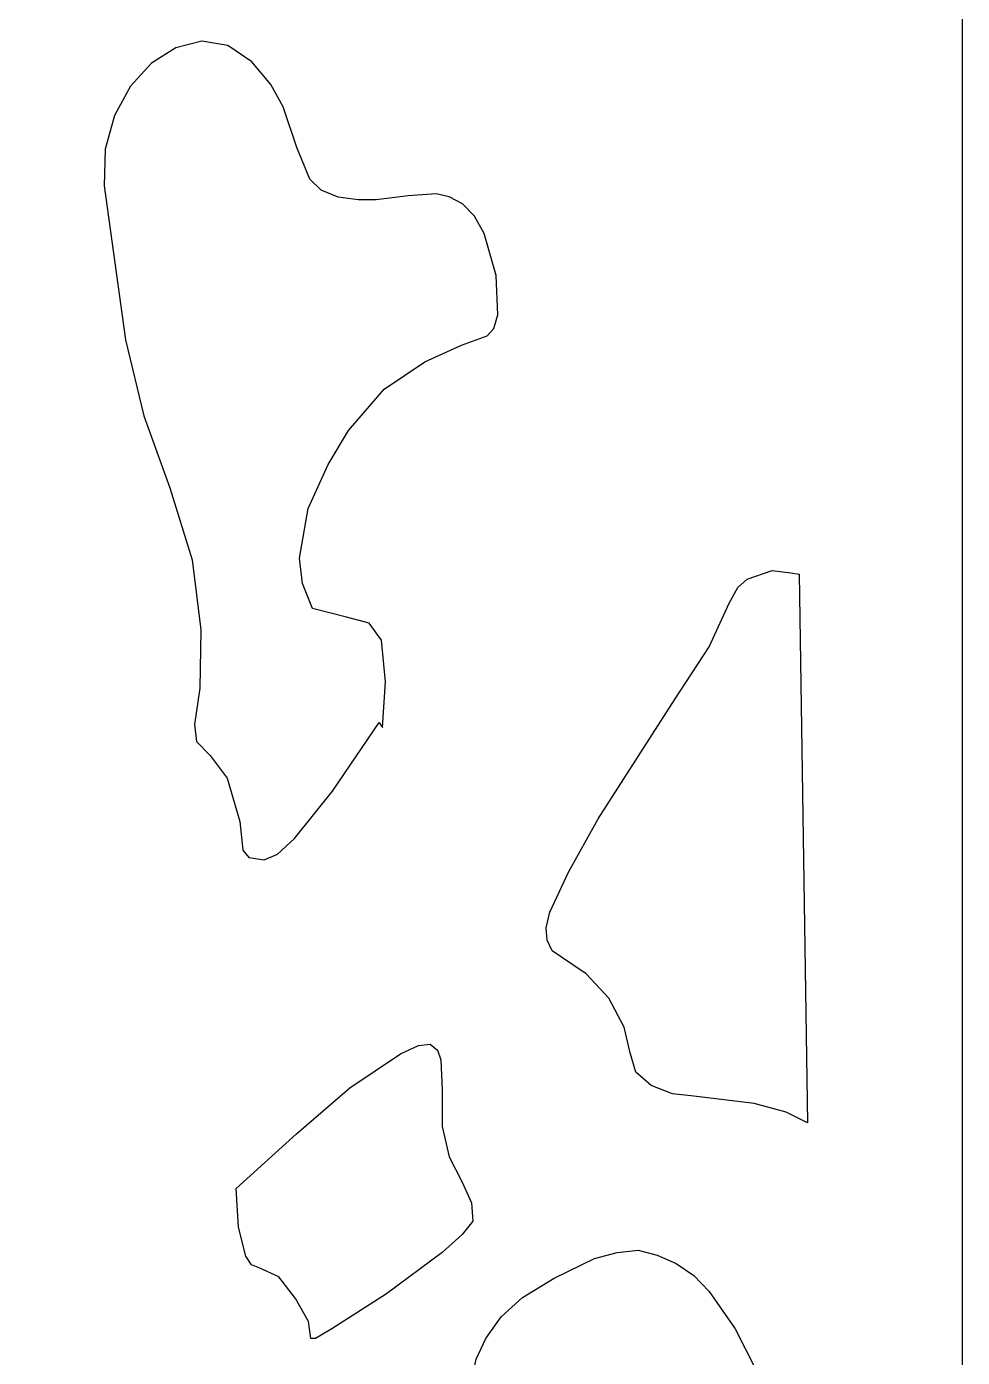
# Model space of a CAD drawing. Header units: centimetres. Extents: x -9.5 to 4.7, y -9.1 to 10.1.
# Drawn here: x 2.793 to 4.658, y -4.301 to -1.647 of the extents above; entities that cross this region are included whole.
import ezdxf

# ---------------------------------------------------------------- set-up
doc = ezdxf.new("R2010")
doc.units = ezdxf.units.CM
doc.header["$MEASUREMENT"] = 0
doc.layers.add('layer 1', color=7, linetype='Continuous')

msp = doc.modelspace()

# ---------------------------------------------------------------- linework, layer by layer
at = {"layer": 'layer 1', "color": 142}
for points, knots in [([(4.65826, -9.10151), (4.65826, -9.10151), (-1.74878, -9.10249), (-1.74878, -9.10249), (-1.74878, -9.10249), (-1.74878, -9.10249), (-1.74878, 10.11864), (-1.74878, 10.11864), (-1.74878, 10.11864), (-1.74878, 10.11864), (4.65826, 10.11864), (4.65826, 10.11864), (4.65826, 10.11864), (4.65826, 10.11864), (4.65826, -9.10151), (4.65826, -9.10151)], [0, 0, 0, 0, 0.2, 0.2, 0.2, 0.2, 0.4, 0.4, 0.4, 0.4, 0.6, 0.6, 0.6, 0.6, 1, 1, 1, 1]), ([(3.4961, -3.03424), (3.4961, -3.03424), (3.40284, -3.17131), (3.40284, -3.17131), (3.40284, -3.17131), (3.40284, -3.17131), (3.32702, -3.26565), (3.32702, -3.26565), (3.32702, -3.26565), (3.32702, -3.26565), (3.29321, -3.29676), (3.29321, -3.29676), (3.29321, -3.29676), (3.29321, -3.29676), (3.26687, -3.30858), (3.26687, -3.30858), (3.26687, -3.30858), (3.26687, -3.30858), (3.23626, -3.30346), (3.23626, -3.30346), (3.23626, -3.30346), (3.23626, -3.30346), (3.2238, -3.28888), (3.2238, -3.28888), (3.2238, -3.28888), (3.2238, -3.28888), (3.21775, -3.23217), (3.21775, -3.23217), (3.21775, -3.23217), (3.21775, -3.23217), (3.19283, -3.14551), (3.19283, -3.14551), (3.19283, -3.14551), (3.19283, -3.14551), (3.15902, -3.10002), (3.15902, -3.10002), (3.15902, -3.10002), (3.15902, -3.10002), (3.13197, -3.07206), (3.13197, -3.07206), (3.13197, -3.07206), (3.13197, -3.07206), (3.12769, -3.03877), (3.12769, -3.03877), (3.12769, -3.03877), (3.12769, -3.03877), (3.13837, -2.9663), (3.13837, -2.9663), (3.13837, -2.9663), (3.13837, -2.9663), (3.14015, -2.84991), (3.14015, -2.84991), (3.14015, -2.84991), (3.14015, -2.84991), (3.12307, -2.70989), (3.12307, -2.70989), (3.12307, -2.70989), (3.12307, -2.70989), (3.07857, -2.56652), (3.07857, -2.56652), (3.07857, -2.56652), (3.07857, -2.56652), (3.0266, -2.42275), (3.0266, -2.42275), (3.0266, -2.42275), (3.0266, -2.42275), (2.9903, -2.27111), (2.9903, -2.27111), (2.9903, -2.27111), (2.9903, -2.27111), (2.94758, -1.96408), (2.94758, -1.96408), (2.94758, -1.96408), (2.94758, -1.96408), (2.94972, -1.89102), (2.94972, -1.89102), (2.94972, -1.89102), (2.94972, -1.89102), (2.96823, -1.82386), (2.96823, -1.82386), (2.96823, -1.82386), (2.96823, -1.82386), (3.00026, -1.76577), (3.00026, -1.76577), (3.00026, -1.76577), (3.00026, -1.76577), (3.04227, -1.71968), (3.04227, -1.71968), (3.04227, -1.71968), (3.04227, -1.71968), (3.09068, -1.68876), (3.09068, -1.68876), (3.09068, -1.68876), (3.09068, -1.68876), (3.14264, -1.67596), (3.14264, -1.67596), (3.14264, -1.67596), (3.14264, -1.67596), (3.19426, -1.68423), (3.19426, -1.68423), (3.19426, -1.68423), (3.19426, -1.68423), (3.24231, -1.71673), (3.24231, -1.71673), (3.24231, -1.71673), (3.24231, -1.71673), (3.28004, -1.76203), (3.28004, -1.76203), (3.28004, -1.76203), (3.28004, -1.76203), (3.3046, -1.80653), (3.3046, -1.80653), (3.3046, -1.80653), (3.3046, -1.80653), (3.33201, -1.88787), (3.33201, -1.88787), (3.33201, -1.88787), (3.33201, -1.88787), (3.35764, -1.95089), (3.35764, -1.95089), (3.35764, -1.95089), (3.35764, -1.95089), (3.38006, -1.97275), (3.38006, -1.97275), (3.38006, -1.97275), (3.38006, -1.97275), (3.41423, -1.98653), (3.41423, -1.98653), (3.41423, -1.98653), (3.41423, -1.98653), (3.45374, -1.99205), (3.45374, -1.99205), (3.45374, -1.99205), (3.45374, -1.99205), (3.48969, -1.99205), (3.48969, -1.99205), (3.48969, -1.99205), (3.48969, -1.99205), (3.55341, -1.98397), (3.55341, -1.98397), (3.55341, -1.98397), (3.55341, -1.98397), (3.60929, -1.98043), (3.60929, -1.98043), (3.60929, -1.98043), (3.60929, -1.98043), (3.63563, -1.98614), (3.63563, -1.98614), (3.63563, -1.98614), (3.63563, -1.98614), (3.66161, -1.99993), (3.66161, -1.99993), (3.66161, -1.99993), (3.66161, -1.99993), (3.68582, -2.02474), (3.68582, -2.02474), (3.68582, -2.02474), (3.68582, -2.02474), (3.70504, -2.0594), (3.70504, -2.0594), (3.70504, -2.0594), (3.70504, -2.0594), (3.72924, -2.1433), (3.72924, -2.1433), (3.72924, -2.1433), (3.72924, -2.1433), (3.73209, -2.22128), (3.73209, -2.22128), (3.73209, -2.22128), (3.73209, -2.22128), (3.72462, -2.24866), (3.72462, -2.24866), (3.72462, -2.24866), (3.72462, -2.24866), (3.71109, -2.26304), (3.71109, -2.26304), (3.71109, -2.26304), (3.71109, -2.26304), (3.66019, -2.28174), (3.66019, -2.28174), (3.66019, -2.28174), (3.66019, -2.28174), (3.58651, -2.31522), (3.58651, -2.31522), (3.58651, -2.31522), (3.58651, -2.31522), (3.50571, -2.36978), (3.50571, -2.36978), (3.50571, -2.36978), (3.50571, -2.36978), (3.43452, -2.4521), (3.43452, -2.4521), (3.43452, -2.4521), (3.43452, -2.4521), (3.3943, -2.51965), (3.3943, -2.51965), (3.3943, -2.51965), (3.3943, -2.51965), (3.35443, -2.60768), (3.35443, -2.60768), (3.35443, -2.60768), (3.35443, -2.60768), (3.33699, -2.70674), (3.33699, -2.70674), (3.33699, -2.70674), (3.33699, -2.70674), (3.34304, -2.75735), (3.34304, -2.75735), (3.34304, -2.75735), (3.34304, -2.75735), (3.36297, -2.80717), (3.36297, -2.80717), (3.36297, -2.80717), (3.36297, -2.80717), (3.43096, -2.82411), (3.43096, -2.82411), (3.43096, -2.82411), (3.43096, -2.82411), (3.47581, -2.83632), (3.47581, -2.83632), (3.47581, -2.83632), (3.47581, -2.83632), (3.50073, -2.87039), (3.50073, -2.87039), (3.50073, -2.87039), (3.50073, -2.87039), (3.5082, -2.9533), (3.5082, -2.9533), (3.5082, -2.9533), (3.5082, -2.9533), (3.50215, -3.04429), (3.50215, -3.04429), (3.50215, -3.04429), (3.50215, -3.04429), (3.4961, -3.03424), (3.4961, -3.03424)], [0, 0, 0, 0, 0.0166667, 0.0166667, 0.0166667, 0.0166667, 0.0333333, 0.0333333, 0.0333333, 0.0333333, 0.05, 0.05, 0.05, 0.05, 0.0666667, 0.0666667, 0.0666667, 0.0666667, 0.0833333, 0.0833333, 0.0833333, 0.0833333, 0.1, 0.1, 0.1, 0.1, 0.1166667, 0.1166667, 0.1166667, 0.1166667, 0.1333333, 0.1333333, 0.1333333, 0.1333333, 0.15, 0.15, 0.15, 0.15, 0.1666667, 0.1666667, 0.1666667, 0.1666667, 0.1833333, 0.1833333, 0.1833333, 0.1833333, 0.2, 0.2, 0.2, 0.2, 0.2166667, 0.2166667, 0.2166667, 0.2166667, 0.2333333, 0.2333333, 0.2333333, 0.2333333, 0.25, 0.25, 0.25, 0.25, 0.2666667, 0.2666667, 0.2666667, 0.2666667, 0.2833333, 0.2833333, 0.2833333, 0.2833333, 0.3, 0.3, 0.3, 0.3, 0.3166667, 0.3166667, 0.3166667, 0.3166667, 0.3333333, 0.3333333, 0.3333333, 0.3333333, 0.35, 0.35, 0.35, 0.35, 0.3666667, 0.3666667, 0.3666667, 0.3666667, 0.3833333, 0.3833333, 0.3833333, 0.3833333, 0.4, 0.4, 0.4, 0.4, 0.4166667, 0.4166667, 0.4166667, 0.4166667, 0.4333333, 0.4333333, 0.4333333, 0.4333333, 0.45, 0.45, 0.45, 0.45, 0.4666667, 0.4666667, 0.4666667, 0.4666667, 0.4833333, 0.4833333, 0.4833333, 0.4833333, 0.5, 0.5, 0.5, 0.5, 0.5166667, 0.5166667, 0.5166667, 0.5166667, 0.5333333, 0.5333333, 0.5333333, 0.5333333, 0.55, 0.55, 0.55, 0.55, 0.5666667, 0.5666667, 0.5666667, 0.5666667, 0.5833333, 0.5833333, 0.5833333, 0.5833333, 0.6, 0.6, 0.6, 0.6, 0.6166667, 0.6166667, 0.6166667, 0.6166667, 0.6333333, 0.6333333, 0.6333333, 0.6333333, 0.65, 0.65, 0.65, 0.65, 0.6666667, 0.6666667, 0.6666667, 0.6666667, 0.6833333, 0.6833333, 0.6833333, 0.6833333, 0.7, 0.7, 0.7, 0.7, 0.7166667, 0.7166667, 0.7166667, 0.7166667, 0.7333333, 0.7333333, 0.7333333, 0.7333333, 0.75, 0.75, 0.75, 0.75, 0.7666667, 0.7666667, 0.7666667, 0.7666667, 0.7833333, 0.7833333, 0.7833333, 0.7833333, 0.8, 0.8, 0.8, 0.8, 0.8166667, 0.8166667, 0.8166667, 0.8166667, 0.8333333, 0.8333333, 0.8333333, 0.8333333, 0.85, 0.85, 0.85, 0.85, 0.8666667, 0.8666667, 0.8666667, 0.8666667, 0.8833333, 0.8833333, 0.8833333, 0.8833333, 0.9, 0.9, 0.9, 0.9, 0.9166667, 0.9166667, 0.9166667, 0.9166667, 0.9333333, 0.9333333, 0.9333333, 0.9333333, 0.95, 0.95, 0.95, 0.95, 0.9666667, 0.9666667, 0.9666667, 0.9666667, 1, 1, 1, 1]), ([(4.3493, -3.83302), (4.3493, -3.83302), (4.33293, -2.73864), (4.33293, -2.73864), (4.33293, -2.73864), (4.33293, -2.73864), (4.31656, -2.73628), (4.31656, -2.73628), (4.31656, -2.73628), (4.31656, -2.73628), (4.27883, -2.73135), (4.27883, -2.73135), (4.27883, -2.73135), (4.27883, -2.73135), (4.22935, -2.74829), (4.22935, -2.74829), (4.22935, -2.74829), (4.22935, -2.74829), (4.21048, -2.76523), (4.21048, -2.76523), (4.21048, -2.76523), (4.21048, -2.76523), (4.19375, -2.79654), (4.19375, -2.79654), (4.19375, -2.79654), (4.19375, -2.79654), (4.15389, -2.88359), (4.15389, -2.88359), (4.15389, -2.88359), (4.15389, -2.88359), (4.08555, -2.98737), (4.08555, -2.98737), (4.08555, -2.98737), (4.08555, -2.98737), (3.93213, -3.22665), (3.93213, -3.22665), (3.93213, -3.22665), (3.93213, -3.22665), (3.8734, -3.333), (3.8734, -3.333), (3.8734, -3.333), (3.8734, -3.333), (3.83567, -3.41276), (3.83567, -3.41276), (3.83567, -3.41276), (3.83567, -3.41276), (3.82855, -3.44407), (3.82855, -3.44407), (3.82855, -3.44407), (3.82855, -3.44407), (3.83069, -3.46829), (3.83069, -3.46829), (3.83069, -3.46829), (3.83069, -3.46829), (3.8403, -3.48996), (3.8403, -3.48996), (3.8403, -3.48996), (3.8403, -3.48996), (3.85916, -3.50217), (3.85916, -3.50217), (3.85916, -3.50217), (3.85916, -3.50217), (3.90864, -3.53584), (3.90864, -3.53584), (3.90864, -3.53584), (3.90864, -3.53584), (3.95349, -3.58429), (3.95349, -3.58429), (3.95349, -3.58429), (3.95349, -3.58429), (3.9841, -3.64219), (3.9841, -3.64219), (3.9841, -3.64219), (3.9841, -3.64219), (3.99585, -3.693), (3.99585, -3.693), (3.99585, -3.693), (3.99585, -3.693), (4.00759, -3.7316), (4.00759, -3.7316), (4.00759, -3.7316), (4.00759, -3.7316), (4.03821, -3.75819), (4.03821, -3.75819), (4.03821, -3.75819), (4.03821, -3.75819), (4.08056, -3.77512), (4.08056, -3.77512), (4.08056, -3.77512), (4.08056, -3.77512), (4.12328, -3.77985), (4.12328, -3.77985), (4.12328, -3.77985), (4.12328, -3.77985), (4.24323, -3.79442), (4.24323, -3.79442), (4.24323, -3.79442), (4.24323, -3.79442), (4.30695, -3.81136), (4.30695, -3.81136), (4.30695, -3.81136), (4.30695, -3.81136), (4.3493, -3.83302), (4.3493, -3.83302)], [0, 0, 0, 0, 0.037037, 0.037037, 0.037037, 0.037037, 0.0740741, 0.0740741, 0.0740741, 0.0740741, 0.1111111, 0.1111111, 0.1111111, 0.1111111, 0.1481481, 0.1481481, 0.1481481, 0.1481481, 0.1851852, 0.1851852, 0.1851852, 0.1851852, 0.2222222, 0.2222222, 0.2222222, 0.2222222, 0.2592593, 0.2592593, 0.2592593, 0.2592593, 0.2962963, 0.2962963, 0.2962963, 0.2962963, 0.3333333, 0.3333333, 0.3333333, 0.3333333, 0.3703704, 0.3703704, 0.3703704, 0.3703704, 0.4074074, 0.4074074, 0.4074074, 0.4074074, 0.4444444, 0.4444444, 0.4444444, 0.4444444, 0.4814815, 0.4814815, 0.4814815, 0.4814815, 0.5185185, 0.5185185, 0.5185185, 0.5185185, 0.5555556, 0.5555556, 0.5555556, 0.5555556, 0.5925926, 0.5925926, 0.5925926, 0.5925926, 0.6296296, 0.6296296, 0.6296296, 0.6296296, 0.6666667, 0.6666667, 0.6666667, 0.6666667, 0.7037037, 0.7037037, 0.7037037, 0.7037037, 0.7407407, 0.7407407, 0.7407407, 0.7407407, 0.7777778, 0.7777778, 0.7777778, 0.7777778, 0.8148148, 0.8148148, 0.8148148, 0.8148148, 0.8518519, 0.8518519, 0.8518519, 0.8518519, 0.8888889, 0.8888889, 0.8888889, 0.8888889, 0.9259259, 0.9259259, 0.9259259, 0.9259259, 1, 1, 1, 1]), ([(3.35942, -4.26314), (3.35942, -4.26314), (3.36867, -4.26314), (3.36867, -4.26314), (3.36867, -4.26314), (3.36867, -4.26314), (3.40177, -4.24384), (3.40177, -4.24384), (3.40177, -4.24384), (3.40177, -4.24384), (3.51034, -4.17373), (3.51034, -4.17373), (3.51034, -4.17373), (3.51034, -4.17373), (3.62104, -4.0916), (3.62104, -4.0916), (3.62104, -4.0916), (3.62104, -4.0916), (3.66126, -4.05537), (3.66126, -4.05537), (3.66126, -4.05537), (3.66126, -4.05537), (3.68226, -4.02878), (3.68226, -4.02878), (3.68226, -4.02878), (3.68226, -4.02878), (3.68012, -3.99254), (3.68012, -3.99254), (3.68012, -3.99254), (3.68012, -3.99254), (3.66126, -3.95138), (3.66126, -3.95138), (3.66126, -3.95138), (3.66126, -3.95138), (3.63527, -3.90077), (3.63527, -3.90077), (3.63527, -3.90077), (3.63527, -3.90077), (3.62104, -3.84031), (3.62104, -3.84031), (3.62104, -3.84031), (3.62104, -3.84031), (3.62104, -3.76784), (3.62104, -3.76784), (3.62104, -3.76784), (3.62104, -3.76784), (3.61854, -3.70738), (3.61854, -3.70738), (3.61854, -3.70738), (3.61854, -3.70738), (3.61178, -3.68808), (3.61178, -3.68808), (3.61178, -3.68808), (3.61178, -3.68808), (3.59754, -3.67606), (3.59754, -3.67606), (3.59754, -3.67606), (3.59754, -3.67606), (3.57405, -3.67843), (3.57405, -3.67843), (3.57405, -3.67843), (3.57405, -3.67843), (3.53846, -3.69536), (3.53846, -3.69536), (3.53846, -3.69536), (3.53846, -3.69536), (3.43737, -3.76311), (3.43737, -3.76311), (3.43737, -3.76311), (3.43737, -3.76311), (3.3313, -3.85488), (3.3313, -3.85488), (3.3313, -3.85488), (3.3313, -3.85488), (3.21099, -3.96359), (3.21099, -3.96359), (3.21099, -3.96359), (3.21099, -3.96359), (3.21561, -4.04079), (3.21561, -4.04079), (3.21561, -4.04079), (3.21561, -4.04079), (3.22985, -4.09889), (3.22985, -4.09889), (3.22985, -4.09889), (3.22985, -4.09889), (3.2416, -4.11583), (3.2416, -4.11583), (3.2416, -4.11583), (3.2416, -4.11583), (3.25797, -4.12292), (3.25797, -4.12292), (3.25797, -4.12292), (3.25797, -4.12292), (3.2957, -4.13985), (3.2957, -4.13985), (3.2957, -4.13985), (3.2957, -4.13985), (3.3288, -4.18338), (3.3288, -4.18338), (3.3288, -4.18338), (3.3288, -4.18338), (3.35479, -4.22926), (3.35479, -4.22926), (3.35479, -4.22926), (3.35479, -4.22926), (3.35942, -4.26314), (3.35942, -4.26314)], [0, 0, 0, 0, 0.0357143, 0.0357143, 0.0357143, 0.0357143, 0.0714286, 0.0714286, 0.0714286, 0.0714286, 0.1071429, 0.1071429, 0.1071429, 0.1071429, 0.1428571, 0.1428571, 0.1428571, 0.1428571, 0.1785714, 0.1785714, 0.1785714, 0.1785714, 0.2142857, 0.2142857, 0.2142857, 0.2142857, 0.25, 0.25, 0.25, 0.25, 0.2857143, 0.2857143, 0.2857143, 0.2857143, 0.3214286, 0.3214286, 0.3214286, 0.3214286, 0.3571429, 0.3571429, 0.3571429, 0.3571429, 0.3928571, 0.3928571, 0.3928571, 0.3928571, 0.4285714, 0.4285714, 0.4285714, 0.4285714, 0.4642857, 0.4642857, 0.4642857, 0.4642857, 0.5, 0.5, 0.5, 0.5, 0.5357143, 0.5357143, 0.5357143, 0.5357143, 0.5714286, 0.5714286, 0.5714286, 0.5714286, 0.6071429, 0.6071429, 0.6071429, 0.6071429, 0.6428571, 0.6428571, 0.6428571, 0.6428571, 0.6785714, 0.6785714, 0.6785714, 0.6785714, 0.7142857, 0.7142857, 0.7142857, 0.7142857, 0.75, 0.75, 0.75, 0.75, 0.7857143, 0.7857143, 0.7857143, 0.7857143, 0.8214286, 0.8214286, 0.8214286, 0.8214286, 0.8571429, 0.8571429, 0.8571429, 0.8571429, 0.8928571, 0.8928571, 0.8928571, 0.8928571, 0.9285714, 0.9285714, 0.9285714, 0.9285714, 1, 1, 1, 1]), ([(3.76947, -4.62314), (3.76947, -4.62314), (3.8734, -4.52644), (3.8734, -4.52644), (3.8734, -4.52644), (3.8734, -4.52644), (3.94637, -4.47819), (3.94637, -4.47819), (3.94637, -4.47819), (3.94637, -4.47819), (3.97947, -4.46362), (3.97947, -4.46362), (3.97947, -4.46362), (3.97947, -4.46362), (4.01471, -4.45889), (4.01471, -4.45889), (4.01471, -4.45889), (4.01471, -4.45889), (4.04782, -4.46362), (4.04782, -4.46362), (4.04782, -4.46362), (4.04782, -4.46362), (4.08056, -4.47583), (4.08056, -4.47583), (4.08056, -4.47583), (4.08056, -4.47583), (4.14926, -4.51207), (4.14926, -4.51207), (4.14926, -4.51207), (4.14926, -4.51207), (4.20799, -4.53373), (4.20799, -4.53373), (4.20799, -4.53373), (4.20799, -4.53373), (4.23398, -4.53137), (4.23398, -4.53137), (4.23398, -4.53137), (4.23398, -4.53137), (4.25996, -4.51207), (4.25996, -4.51207), (4.25996, -4.51207), (4.25996, -4.51207), (4.27171, -4.46854), (4.27171, -4.46854), (4.27171, -4.46854), (4.27171, -4.46854), (4.26708, -4.40336), (4.26708, -4.40336), (4.26708, -4.40336), (4.26708, -4.40336), (4.24572, -4.3236), (4.24572, -4.3236), (4.24572, -4.3236), (4.24572, -4.3236), (4.2055, -4.24384), (4.2055, -4.24384), (4.2055, -4.24384), (4.2055, -4.24384), (4.15389, -4.169), (4.15389, -4.169), (4.15389, -4.169), (4.15389, -4.169), (4.12328, -4.13749), (4.12328, -4.13749), (4.12328, -4.13749), (4.12328, -4.13749), (4.08768, -4.11327), (4.08768, -4.11327), (4.08768, -4.11327), (4.08768, -4.11327), (4.04995, -4.09653), (4.04995, -4.09653), (4.04995, -4.09653), (4.04995, -4.09653), (4.01222, -4.08668), (4.01222, -4.08668), (4.01222, -4.08668), (4.01222, -4.08668), (3.96986, -4.0916), (3.96986, -4.0916), (3.96986, -4.0916), (3.96986, -4.0916), (3.92501, -4.10362), (3.92501, -4.10362), (3.92501, -4.10362), (3.92501, -4.10362), (3.84493, -4.14241), (3.84493, -4.14241), (3.84493, -4.14241), (3.84493, -4.14241), (3.78121, -4.18101), (3.78121, -4.18101), (3.78121, -4.18101), (3.78121, -4.18101), (3.73885, -4.21961), (3.73885, -4.21961), (3.73885, -4.21961), (3.73885, -4.21961), (3.70824, -4.26314), (3.70824, -4.26314), (3.70824, -4.26314), (3.70824, -4.26314), (3.68938, -4.3043), (3.68938, -4.3043), (3.68938, -4.3043), (3.68938, -4.3043), (3.68012, -4.34762), (3.68012, -4.34762), (3.68012, -4.34762), (3.68012, -4.34762), (3.67514, -4.43959), (3.67514, -4.43959), (3.67514, -4.43959), (3.67514, -4.43959), (3.68475, -4.52644), (3.68475, -4.52644), (3.68475, -4.52644), (3.68475, -4.52644), (3.70611, -4.59163), (3.70611, -4.59163), (3.70611, -4.59163), (3.70611, -4.59163), (3.72248, -4.61113), (3.72248, -4.61113), (3.72248, -4.61113), (3.72248, -4.61113), (3.73672, -4.6255), (3.73672, -4.6255), (3.73672, -4.6255), (3.73672, -4.6255), (3.75309, -4.62787), (3.75309, -4.62787), (3.75309, -4.62787), (3.75309, -4.62787), (3.76947, -4.62314), (3.76947, -4.62314)], [0, 0, 0, 0, 0.0285714, 0.0285714, 0.0285714, 0.0285714, 0.0571429, 0.0571429, 0.0571429, 0.0571429, 0.0857143, 0.0857143, 0.0857143, 0.0857143, 0.1142857, 0.1142857, 0.1142857, 0.1142857, 0.1428571, 0.1428571, 0.1428571, 0.1428571, 0.1714286, 0.1714286, 0.1714286, 0.1714286, 0.2, 0.2, 0.2, 0.2, 0.2285714, 0.2285714, 0.2285714, 0.2285714, 0.2571429, 0.2571429, 0.2571429, 0.2571429, 0.2857143, 0.2857143, 0.2857143, 0.2857143, 0.3142857, 0.3142857, 0.3142857, 0.3142857, 0.3428571, 0.3428571, 0.3428571, 0.3428571, 0.3714286, 0.3714286, 0.3714286, 0.3714286, 0.4, 0.4, 0.4, 0.4, 0.4285714, 0.4285714, 0.4285714, 0.4285714, 0.4571429, 0.4571429, 0.4571429, 0.4571429, 0.4857143, 0.4857143, 0.4857143, 0.4857143, 0.5142857, 0.5142857, 0.5142857, 0.5142857, 0.5428571, 0.5428571, 0.5428571, 0.5428571, 0.5714286, 0.5714286, 0.5714286, 0.5714286, 0.6, 0.6, 0.6, 0.6, 0.6285714, 0.6285714, 0.6285714, 0.6285714, 0.6571429, 0.6571429, 0.6571429, 0.6571429, 0.6857143, 0.6857143, 0.6857143, 0.6857143, 0.7142857, 0.7142857, 0.7142857, 0.7142857, 0.7428571, 0.7428571, 0.7428571, 0.7428571, 0.7714286, 0.7714286, 0.7714286, 0.7714286, 0.8, 0.8, 0.8, 0.8, 0.8285714, 0.8285714, 0.8285714, 0.8285714, 0.8571429, 0.8571429, 0.8571429, 0.8571429, 0.8857143, 0.8857143, 0.8857143, 0.8857143, 0.9142857, 0.9142857, 0.9142857, 0.9142857, 0.9428571, 0.9428571, 0.9428571, 0.9428571, 1, 1, 1, 1])]:
    msp.add_open_spline(points, degree=3, knots=knots, dxfattribs=at)

doc.saveas('drawing.dxf')
